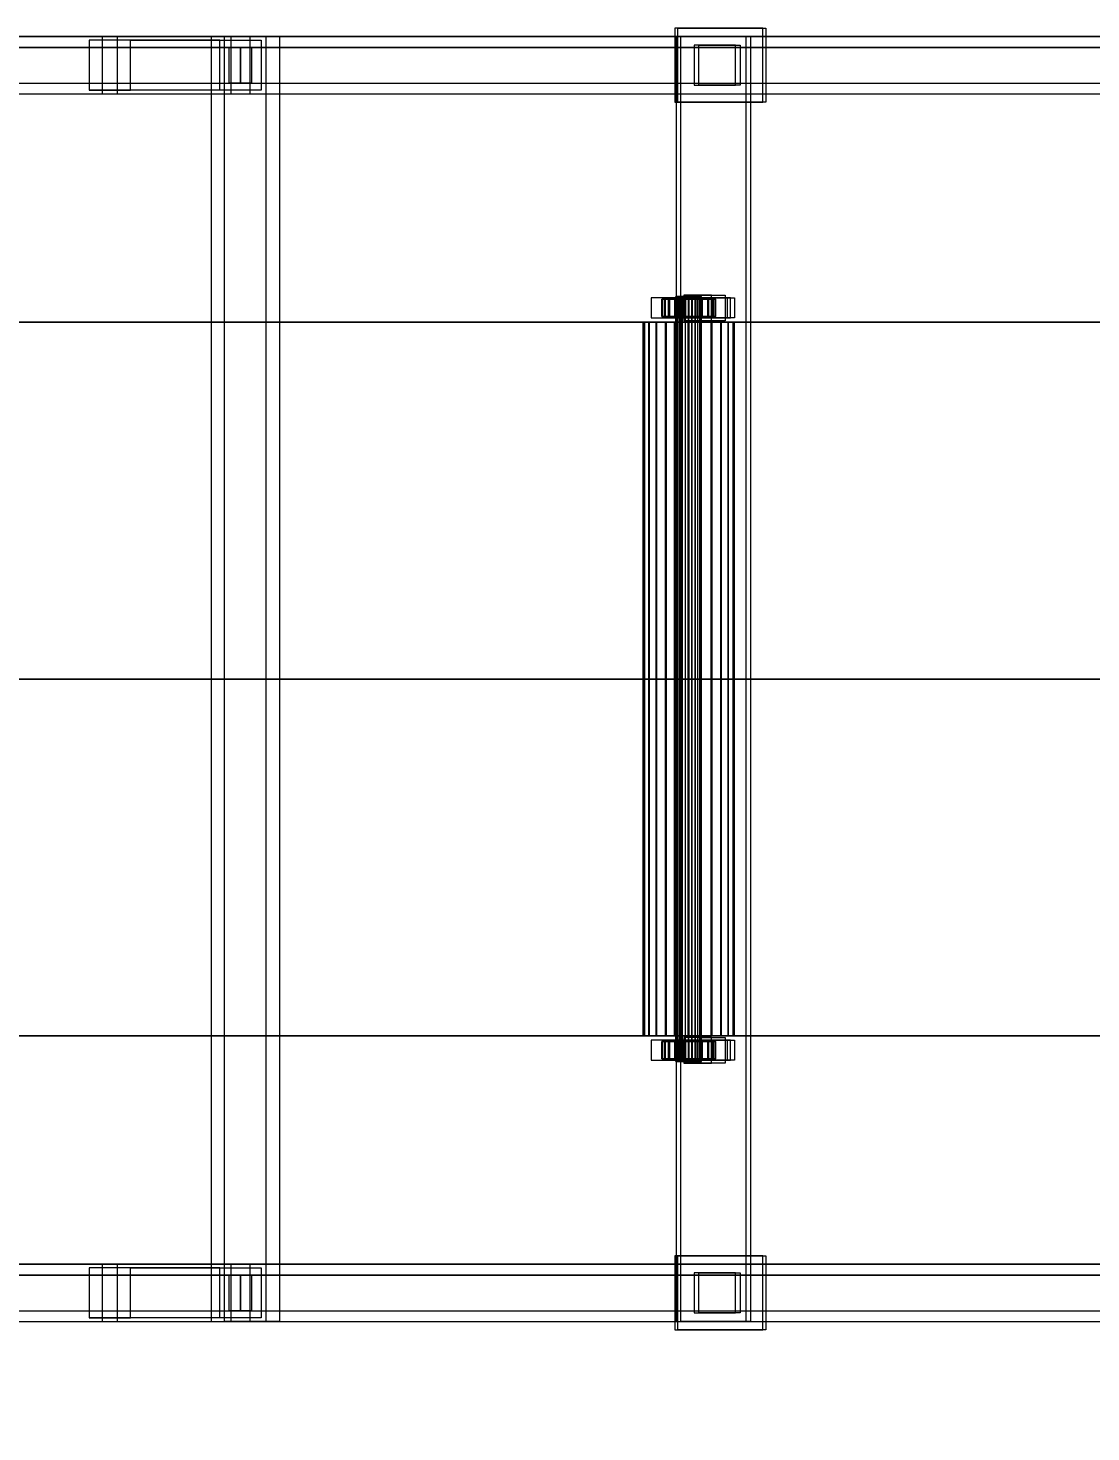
# Model space of a CAD drawing. Header units: millimetres. Extents: x -191664 to 191490, y -197311 to 10263.
# Drawn here: x 32016 to 32760, y -18527 to -17544 of the extents above; entities that cross this region are included whole.
import ezdxf

# ---------------------------------------------------------------- set-up
doc = ezdxf.new("R2010")
doc.units = ezdxf.units.MM
doc.layers.add('COTAS_INSTALACION_P', color=30, linetype='Continuous', lineweight=0)
doc.layers.add('superior_C03', color=7, linetype='Continuous', lineweight=0)
doc.dimstyles.new('PLANTA_100', dxfattribs={"dimtxt": 250, "dimasz": 150, "dimexe": 150, "dimexo": 80, "dimgap": 100, "dimtad": 1, "dimtih": 1, "dimtoh": 1, "dimdec": 1, "dimdsep": 46, "dimcen": 0.09, "dimclrd": 1, "dimclre": 1, "dimclrt": 1, "dimadec": 0, "dimazin": 0, "dimtfac": 1, "dimtdec": 4, "dimtofl": 0, "dimtmove": 0, "dimatfit": 3, "dimfxl": 1, "dimtolj": 1, "dimtzin": 0, "dimarcsym": 0})

# ---------------------------------------------------------------- blocks, each defined once
blk = doc.blocks.new('*D5')
at = {"layer": 'COTAS_INSTALACION_P', "color": 1, "lineweight": -2, "transparency": 16777216}
for p, q in [((-1000, -18080), (-1000, -25850)), ((60117.12, -18080), (60117.12, -25850)), ((-850, -25700), (59967.12, -25700))]:
    blk.add_line(p, q, dxfattribs=at)
at = {"layer": 'COTAS_INSTALACION_P', "color": 1, "transparency": 16777216}
for points in [[(-850, -25675), (-850, -25725), (-1000, -25700)], [(59967.12, -25675), (59967.12, -25725), (60117.12, -25700)]]:
    blk.add_solid(points, dxfattribs=at)
at = {"layer": 'Defpoints', "color": 0, "transparency": 16777216}
for p in [(-1000, -18000), (60117.12, -18000), (60117.12, -25700)]:
    blk.add_point(p, dxfattribs=at)

msp = doc.modelspace()

# ---------------------------------------------------------------- linework, layer by layer
at = {"layer": 'superior_C03', "color": 139, "true_color": 0x354b57}
for p, q in [((32530.21, -17544), (32468.57, -17544)), ((32468.57, -17544), (32468.57, -17596)), ((32470.73, -17544), (32468.57, -17544)), ((32470.73, -17596), (32470.73, -17544)), ((32470.73, -17544), (32532.36, -17544)), ((32530.21, -17596), (32530.21, -17544)), ((32530.21, -17544), (32532.36, -17544)), ((32532.36, -17544), (32532.36, -17596)), ((32067.36, -17550), (30911.7, -17550)), ((30922.47, -17550), (32078.14, -17550)), ((32157.58, -17550), (31001.92, -17550)), ((31015.38, -17550), (32171.05, -17550)), ((32087.2, -17552.5), (32058.3, -17552.5)), ((32058.3, -17552.5), (32058.3, -17587.5)), ((32149.87, -17552.5), (32058.3, -17552.5)), ((32067.36, -17550), (32067.36, -17590)), ((32078.14, -17550), (32067.36, -17550)), ((33223.03, -17550), (32067.36, -17550)), ((32078.14, -17590), (32078.14, -17550)), ((32078.14, -17550), (33233.8, -17550)), ((32087.2, -17587.5), (32087.2, -17552.5)), ((32087.2, -17552.5), (32178.76, -17552.5)), ((32182.23, -17550), (32143.71, -17550)), ((32143.71, -17550), (32143.71, -18450)), ((32153.13, -17550), (32143.71, -17550)), ((32149.87, -17587.5), (32149.87, -17552.5)), ((32149.87, -17552.5), (32178.76, -17552.5)), ((32153.13, -18450), (32153.13, -17550)), ((32153.13, -17550), (32191.66, -17550)), ((32157.58, -17550), (32157.58, -17590)), ((32171.05, -17550), (32157.58, -17550)), ((33313.25, -17550), (32157.58, -17550)), ((32171.05, -17590), (32171.05, -17550)), ((32171.05, -17550), (33326.71, -17550)), ((32178.76, -17552.5), (32178.76, -17587.5)), ((32182.23, -18450), (32182.23, -17550)), ((32182.23, -17550), (32191.66, -17550)), ((32191.66, -17550), (32191.66, -18450)), ((32518.47, -17550), (32469.54, -17550)), ((32469.54, -17550), (32469.54, -18450)), ((32472.78, -17550), (32469.54, -17550)), ((32472.78, -18450), (32472.78, -17550)), ((32472.78, -17550), (32521.7, -17550)), ((32518.47, -18450), (32518.47, -17550)), ((32518.47, -17550), (32521.7, -17550)), ((32521.7, -17550), (32521.7, -18450)), ((30917.03, -17557.5), (32164.26, -17557.5)), ((32164.37, -17557.5), (30917.14, -17557.5)), ((32156.49, -17557.5), (32172.14, -17557.5)), ((32156.49, -17582.5), (32156.49, -17557.5)), ((33220.59, -17557.5), (32156.49, -17557.5)), ((32164.26, -17582.5), (32164.26, -17557.5)), ((32164.26, -17557.5), (32164.37, -17557.5)), ((32164.37, -17557.5), (32164.37, -17582.5)), ((32172.14, -17557.5), (32172.14, -17582.5)), ((32172.14, -17557.5), (33236.24, -17557.5)), ((32511.14, -17556), (32482.25, -17556)), ((32482.25, -17556), (32482.25, -17584)), ((32485.48, -17556), (32482.25, -17556)), ((32485.48, -17584), (32485.48, -17556)), ((32485.48, -17556), (32514.38, -17556)), ((32511.14, -17584), (32511.14, -17556)), ((32511.14, -17556), (32514.38, -17556)), ((32514.38, -17556), (32514.38, -17584)), ((30917.03, -17582.5), (32164.26, -17582.5)), ((30917.14, -17582.5), (32164.37, -17582.5)), ((32172.14, -17582.5), (32156.49, -17582.5)), ((32156.49, -17582.5), (33220.59, -17582.5)), ((32164.37, -17582.5), (32164.26, -17582.5)), ((32172.14, -17582.5), (33236.24, -17582.5)), ((30911.7, -17590), (32067.36, -17590)), ((30922.47, -17590), (32078.14, -17590)), ((31001.92, -17590), (32157.58, -17590)), ((31015.38, -17590), (32171.05, -17590)), ((32058.3, -17587.5), (32087.2, -17587.5)), ((32149.87, -17587.5), (32058.3, -17587.5)), ((32067.36, -17590), (32078.14, -17590)), ((32067.36, -17590), (33223.03, -17590)), ((32078.14, -17590), (33233.8, -17590)), ((32178.76, -17587.5), (32087.2, -17587.5)), ((32178.76, -17587.5), (32149.87, -17587.5)), ((32157.58, -17590), (32171.05, -17590)), ((32157.58, -17590), (33313.25, -17590)), ((32171.05, -17590), (33326.71, -17590)), ((32482.25, -17584), (32511.14, -17584)), ((32482.25, -17584), (32485.48, -17584)), ((32514.38, -17584), (32485.48, -17584)), ((32514.38, -17584), (32511.14, -17584)), ((32468.57, -17596), (32530.21, -17596)), ((32468.57, -17596), (32470.73, -17596)), ((32532.36, -17596), (32470.73, -17596)), ((32532.36, -17596), (32530.21, -17596)), ((32461.6, -17733), (32451.97, -17733)), ((32451.97, -17733), (32451.97, -17747)), ((32464.89, -17733), (32451.97, -17733)), ((32507.69, -17733), (32461.47, -17733)), ((32461.47, -17733), (32461.47, -17747)), ((32464.16, -17733), (32461.47, -17733)), ((32461.6, -17747), (32461.6, -17733)), ((32461.6, -17733), (32474.52, -17733)), ((32464.16, -17747), (32464.16, -17733)), ((32464.16, -17733), (32510.39, -17733)), ((32464.89, -17747), (32464.89, -17733)), ((32464.89, -17733), (32474.52, -17733)), ((32474.52, -17733), (32474.52, -17747)), ((32494.21, -17731), (32474.95, -17731)), ((32474.95, -17731), (32474.95, -17749)), ((32484.64, -17731), (32474.95, -17731)), ((32492.42, -17733), (32482.79, -17733)), ((32482.79, -17733), (32482.79, -17747)), ((32495.71, -17733), (32482.79, -17733)), ((32484.64, -17749), (32484.64, -17731)), ((32484.64, -17731), (32503.91, -17731)), ((32492.42, -17747), (32492.42, -17733)), ((32492.42, -17733), (32505.34, -17733)), ((32494.21, -17749), (32494.21, -17731)), ((32494.21, -17731), (32503.91, -17731)), ((32495.71, -17747), (32495.71, -17733)), ((32495.71, -17733), (32505.34, -17733)), ((32503.91, -17731), (32503.91, -17749)), ((32505.34, -17733), (32505.34, -17747)), ((32507.69, -17747), (32507.69, -17733)), ((32507.69, -17733), (32510.39, -17733)), ((32510.39, -17733), (32510.39, -17747)), ((32451.97, -17747), (32461.6, -17747)), ((32451.97, -17747), (32464.89, -17747)), ((32461.47, -17747), (32507.69, -17747)), ((32461.47, -17747), (32464.16, -17747)), ((32474.52, -17747), (32461.6, -17747)), ((32510.39, -17747), (32464.16, -17747)), ((32474.52, -17747), (32464.89, -17747)), ((32474.95, -17749), (32494.21, -17749)), ((32484.64, -17749), (32474.95, -17749)), ((32482.79, -17747), (32492.42, -17747)), ((32482.79, -17747), (32495.71, -17747)), ((32503.91, -17749), (32484.64, -17749)), ((32505.34, -17747), (32492.42, -17747)), ((32503.91, -17749), (32494.21, -17749)), ((32505.34, -17747), (32495.71, -17747)), ((32510.39, -17747), (32507.69, -17747)), ((32494.21, -18251), (32474.95, -18251)), ((32474.95, -18251), (32474.95, -18269)), ((32484.64, -18251), (32474.95, -18251)), ((32484.64, -18269), (32484.64, -18251)), ((32484.64, -18251), (32503.91, -18251)), ((32494.21, -18269), (32494.21, -18251)), ((32494.21, -18251), (32503.91, -18251)), ((32503.91, -18251), (32503.91, -18269)), ((32461.6, -18253), (32451.97, -18253)), ((32451.97, -18253), (32451.97, -18267)), ((32464.89, -18253), (32451.97, -18253)), ((32507.69, -18253), (32461.47, -18253)), ((32461.47, -18253), (32461.47, -18267)), ((32464.16, -18253), (32461.47, -18253)), ((32461.6, -18267), (32461.6, -18253)), ((32461.6, -18253), (32474.52, -18253)), ((32464.16, -18267), (32464.16, -18253)), ((32464.16, -18253), (32510.39, -18253)), ((32464.89, -18267), (32464.89, -18253)), ((32464.89, -18253), (32474.52, -18253)), ((32474.52, -18253), (32474.52, -18267)), ((32492.42, -18253), (32482.79, -18253)), ((32482.79, -18253), (32482.79, -18267)), ((32495.71, -18253), (32482.79, -18253)), ((32492.42, -18267), (32492.42, -18253)), ((32492.42, -18253), (32505.34, -18253)), ((32495.71, -18267), (32495.71, -18253)), ((32495.71, -18253), (32505.34, -18253)), ((32505.34, -18253), (32505.34, -18267)), ((32507.69, -18267), (32507.69, -18253)), ((32507.69, -18253), (32510.39, -18253)), ((32510.39, -18253), (32510.39, -18267)), ((32451.97, -18267), (32461.6, -18267)), ((32451.97, -18267), (32464.89, -18267)), ((32461.47, -18267), (32507.69, -18267)), ((32461.47, -18267), (32464.16, -18267)), ((32474.52, -18267), (32461.6, -18267)), ((32510.39, -18267), (32464.16, -18267)), ((32474.52, -18267), (32464.89, -18267)), ((32474.95, -18269), (32494.21, -18269)), ((32484.64, -18269), (32474.95, -18269)), ((32482.79, -18267), (32492.42, -18267)), ((32482.79, -18267), (32495.71, -18267)), ((32503.91, -18269), (32484.64, -18269)), ((32505.34, -18267), (32492.42, -18267)), ((32503.91, -18269), (32494.21, -18269)), ((32505.34, -18267), (32495.71, -18267)), ((32510.39, -18267), (32507.69, -18267)), ((32530.21, -18404), (32468.57, -18404)), ((32468.57, -18404), (32468.57, -18456)), ((32470.73, -18404), (32468.57, -18404)), ((32470.73, -18456), (32470.73, -18404)), ((32470.73, -18404), (32532.36, -18404)), ((32530.21, -18456), (32530.21, -18404)), ((32530.21, -18404), (32532.36, -18404)), ((32532.36, -18404), (32532.36, -18456)), ((32067.36, -18410), (30911.7, -18410)), ((30917.03, -18417.5), (32164.26, -18417.5)), ((32164.37, -18417.5), (30917.14, -18417.5)), ((30922.47, -18410), (32078.14, -18410)), ((32157.58, -18410), (31001.92, -18410)), ((31015.38, -18410), (32171.05, -18410)), ((32087.2, -18412.5), (32058.3, -18412.5)), ((32058.3, -18412.5), (32058.3, -18447.5)), ((32149.87, -18412.5), (32058.3, -18412.5)), ((32067.36, -18410), (32067.36, -18450)), ((32078.14, -18410), (32067.36, -18410)), ((33223.03, -18410), (32067.36, -18410)), ((32078.14, -18450), (32078.14, -18410)), ((32078.14, -18410), (33233.8, -18410)), ((32087.2, -18447.5), (32087.2, -18412.5)), ((32087.2, -18412.5), (32178.76, -18412.5)), ((32149.87, -18447.5), (32149.87, -18412.5)), ((32149.87, -18412.5), (32178.76, -18412.5)), ((32156.49, -18417.5), (32172.14, -18417.5)), ((32156.49, -18442.5), (32156.49, -18417.5)), ((33220.59, -18417.5), (32156.49, -18417.5)), ((32157.58, -18410), (32157.58, -18450)), ((32171.05, -18410), (32157.58, -18410)), ((33313.25, -18410), (32157.58, -18410)), ((32164.26, -18442.5), (32164.26, -18417.5)), ((32164.26, -18417.5), (32164.37, -18417.5)), ((32164.37, -18417.5), (32164.37, -18442.5)), ((32171.05, -18450), (32171.05, -18410)), ((32171.05, -18410), (33326.71, -18410)), ((32172.14, -18417.5), (32172.14, -18442.5)), ((32172.14, -18417.5), (33236.24, -18417.5)), ((32178.76, -18412.5), (32178.76, -18447.5)), ((32511.14, -18416), (32482.25, -18416)), ((32482.25, -18416), (32482.25, -18444)), ((32485.48, -18416), (32482.25, -18416)), ((32485.48, -18444), (32485.48, -18416)), ((32485.48, -18416), (32514.38, -18416)), ((32511.14, -18444), (32511.14, -18416)), ((32511.14, -18416), (32514.38, -18416)), ((32514.38, -18416), (32514.38, -18444)), ((30917.03, -18442.5), (32164.26, -18442.5)), ((30917.14, -18442.5), (32164.37, -18442.5)), ((32058.3, -18447.5), (32087.2, -18447.5)), ((32149.87, -18447.5), (32058.3, -18447.5)), ((32178.76, -18447.5), (32087.2, -18447.5)), ((32178.76, -18447.5), (32149.87, -18447.5)), ((32172.14, -18442.5), (32156.49, -18442.5)), ((32156.49, -18442.5), (33220.59, -18442.5)), ((32164.37, -18442.5), (32164.26, -18442.5)), ((32172.14, -18442.5), (33236.24, -18442.5)), ((32482.25, -18444), (32511.14, -18444)), ((32482.25, -18444), (32485.48, -18444)), ((32514.38, -18444), (32485.48, -18444)), ((32514.38, -18444), (32511.14, -18444)), ((30911.7, -18450), (32067.36, -18450)), ((30922.47, -18450), (32078.14, -18450)), ((31001.92, -18450), (32157.58, -18450)), ((31015.38, -18450), (32171.05, -18450)), ((32067.36, -18450), (32078.14, -18450)), ((32067.36, -18450), (33223.03, -18450)), ((32078.14, -18450), (33233.8, -18450)), ((32143.71, -18450), (32182.23, -18450)), ((32143.71, -18450), (32153.13, -18450)), ((32191.66, -18450), (32153.13, -18450)), ((32157.58, -18450), (32171.05, -18450)), ((32157.58, -18450), (33313.25, -18450)), ((32171.05, -18450), (33326.71, -18450)), ((32191.66, -18450), (32182.23, -18450)), ((32468.57, -18456), (32530.21, -18456)), ((32468.57, -18456), (32470.73, -18456)), ((32469.54, -18450), (32518.47, -18450)), ((32469.54, -18450), (32472.78, -18450)), ((32532.36, -18456), (32470.73, -18456)), ((32521.7, -18450), (32472.78, -18450)), ((32521.7, -18450), (32518.47, -18450)), ((32532.36, -18456), (32530.21, -18456))]:
    msp.add_line(p, q, dxfattribs=at)
at = {"layer": 'superior_C03', "color": 155, "true_color": 0x617580}
for p, q in [((32459.98, -17734), (32459.39, -17734)), ((32459.39, -17734), (32469.39, -17734)), ((32459.39, -17746), (32459.39, -17734)), ((32459.39, -17734), (32460.09, -17734)), ((32461.83, -17734), (32459.98, -17734)), ((32459.98, -17734), (32469.67, -17734)), ((32459.98, -17746), (32459.98, -17734)), ((32460.09, -17734), (32469.72, -17734)), ((32460.09, -17746), (32460.09, -17734)), ((32460.09, -17734), (32462.04, -17734)), ((32464.81, -17734), (32461.83, -17734)), ((32461.83, -17734), (32470.54, -17734)), ((32461.83, -17746), (32461.83, -17734)), ((32462.04, -17734), (32470.64, -17734)), ((32462.04, -17746), (32462.04, -17734)), ((32462.04, -17734), (32465.1, -17734)), ((32468.71, -17734), (32464.81, -17734)), ((32464.81, -17734), (32471.95, -17734)), ((32464.81, -17746), (32464.81, -17734)), ((32465.1, -17734), (32472.09, -17734)), ((32465.1, -17746), (32465.1, -17734)), ((32465.1, -17734), (32469.07, -17734)), ((32473.27, -17734), (32468.71, -17734)), ((32468.71, -17734), (32473.8, -17734)), ((32468.71, -17746), (32468.71, -17734)), ((32469.07, -17734), (32473.97, -17734)), ((32469.07, -17746), (32469.07, -17734)), ((32469.07, -17734), (32473.67, -17734)), ((32469.39, -17734), (32469.67, -17734)), ((32469.39, -17734), (32469.39, -17746)), ((32469.72, -17734), (32469.39, -17734)), ((32469.67, -17734), (32470.54, -17734)), ((32469.67, -17734), (32469.67, -17746)), ((32469.72, -17734), (32469.72, -17746)), ((32470.64, -17734), (32469.72, -17734)), ((32470.54, -17734), (32471.95, -17734)), ((32470.54, -17734), (32470.54, -17746)), ((32470.64, -17734), (32470.64, -17746)), ((32472.09, -17734), (32470.64, -17734)), ((32471.95, -17734), (32473.8, -17734)), ((32471.95, -17734), (32471.95, -17746)), ((32472.09, -17734), (32472.09, -17746)), ((32473.97, -17734), (32472.09, -17734)), ((32478.18, -17734), (32473.27, -17734)), ((32473.27, -17734), (32475.96, -17734)), ((32473.27, -17746), (32473.27, -17734)), ((32473.67, -17734), (32476.15, -17734)), ((32473.67, -17746), (32473.67, -17734)), ((32473.67, -17734), (32478.59, -17734)), ((32473.8, -17734), (32475.96, -17734)), ((32473.8, -17734), (32473.8, -17746)), ((32473.97, -17734), (32473.97, -17746)), ((32476.15, -17734), (32473.97, -17734)), ((32475.96, -17734), (32478.29, -17734)), ((32475.96, -17734), (32475.96, -17746)), ((32476.15, -17734), (32476.15, -17746)), ((32478.48, -17734), (32476.15, -17734)), ((32483.1, -17734), (32478.18, -17734)), ((32478.18, -17734), (32478.29, -17734)), ((32478.18, -17746), (32478.18, -17734)), ((32478.29, -17734), (32480.62, -17734)), ((32478.29, -17734), (32478.29, -17746)), ((32478.59, -17734), (32478.48, -17734)), ((32478.48, -17734), (32478.48, -17746)), ((32480.81, -17734), (32478.48, -17734)), ((32478.59, -17746), (32478.59, -17734)), ((32478.59, -17734), (32483.5, -17734)), ((32483.1, -17734), (32480.62, -17734)), ((32480.62, -17734), (32482.8, -17734)), ((32480.62, -17734), (32480.62, -17746)), ((32483.5, -17734), (32480.81, -17734)), ((32480.81, -17734), (32480.81, -17746)), ((32482.97, -17734), (32480.81, -17734)), ((32487.71, -17734), (32482.8, -17734)), ((32482.8, -17734), (32484.68, -17734)), ((32482.8, -17734), (32482.8, -17746)), ((32488.06, -17734), (32482.97, -17734)), ((32482.97, -17734), (32482.97, -17746)), ((32484.82, -17734), (32482.97, -17734)), ((32487.71, -17734), (32483.1, -17734)), ((32483.1, -17746), (32483.1, -17734)), ((32483.5, -17746), (32483.5, -17734)), ((32483.5, -17734), (32488.06, -17734)), ((32491.67, -17734), (32484.68, -17734)), ((32484.68, -17734), (32486.13, -17734)), ((32484.68, -17734), (32484.68, -17746)), ((32491.97, -17734), (32484.82, -17734)), ((32484.82, -17734), (32484.82, -17746)), ((32486.23, -17734), (32484.82, -17734)), ((32494.74, -17734), (32486.13, -17734)), ((32486.13, -17734), (32487.05, -17734)), ((32486.13, -17734), (32486.13, -17746)), ((32494.94, -17734), (32486.23, -17734)), ((32486.23, -17734), (32486.23, -17746)), ((32487.1, -17734), (32486.23, -17734)), ((32487.05, -17734), (32496.68, -17734)), ((32487.05, -17746), (32487.05, -17734)), ((32487.05, -17734), (32487.39, -17734)), ((32496.79, -17734), (32487.1, -17734)), ((32487.1, -17734), (32487.1, -17746)), ((32487.39, -17734), (32487.1, -17734)), ((32497.38, -17734), (32487.39, -17734)), ((32487.39, -17734), (32487.39, -17746)), ((32491.67, -17734), (32487.71, -17734)), ((32487.71, -17746), (32487.71, -17734)), ((32488.06, -17746), (32488.06, -17734)), ((32488.06, -17734), (32491.97, -17734)), ((32494.74, -17734), (32491.67, -17734)), ((32491.67, -17746), (32491.67, -17734)), ((32491.97, -17746), (32491.97, -17734)), ((32491.97, -17734), (32494.94, -17734)), ((32496.68, -17734), (32494.74, -17734)), ((32494.74, -17746), (32494.74, -17734)), ((32494.94, -17746), (32494.94, -17734)), ((32494.94, -17734), (32496.79, -17734)), ((32496.68, -17734), (32496.68, -17746)), ((32497.38, -17734), (32496.68, -17734)), ((32496.79, -17746), (32496.79, -17734)), ((32496.79, -17734), (32497.38, -17734)), ((32497.38, -17746), (32497.38, -17734)), ((32469.39, -17746), (32459.39, -17746)), ((32459.39, -17746), (32459.98, -17746)), ((32460.09, -17746), (32459.39, -17746)), ((32469.67, -17746), (32459.98, -17746)), ((32459.98, -17746), (32461.83, -17746)), ((32469.72, -17746), (32460.09, -17746)), ((32462.04, -17746), (32460.09, -17746)), ((32470.54, -17746), (32461.83, -17746)), ((32461.83, -17746), (32464.81, -17746)), ((32470.64, -17746), (32462.04, -17746)), ((32465.1, -17746), (32462.04, -17746)), ((32471.95, -17746), (32464.81, -17746)), ((32464.81, -17746), (32468.71, -17746)), ((32472.09, -17746), (32465.1, -17746)), ((32469.07, -17746), (32465.1, -17746)), ((32473.8, -17746), (32468.71, -17746)), ((32468.71, -17746), (32473.27, -17746)), ((32473.97, -17746), (32469.07, -17746)), ((32473.67, -17746), (32469.07, -17746)), ((32469.67, -17746), (32469.39, -17746)), ((32469.39, -17746), (32469.72, -17746)), ((32470.54, -17746), (32469.67, -17746)), ((32469.72, -17746), (32470.64, -17746)), ((32471.95, -17746), (32470.54, -17746)), ((32470.64, -17746), (32472.09, -17746)), ((32473.8, -17746), (32471.95, -17746)), ((32472.09, -17746), (32473.97, -17746)), ((32475.96, -17746), (32473.27, -17746)), ((32473.27, -17746), (32478.18, -17746)), ((32476.15, -17746), (32473.67, -17746)), ((32478.59, -17746), (32473.67, -17746)), ((32475.96, -17746), (32473.8, -17746)), ((32473.97, -17746), (32476.15, -17746)), ((32478.29, -17746), (32475.96, -17746)), ((32476.15, -17746), (32478.48, -17746)), ((32478.29, -17746), (32478.18, -17746)), ((32478.18, -17746), (32483.1, -17746)), ((32480.62, -17746), (32478.29, -17746)), ((32478.48, -17746), (32478.59, -17746)), ((32478.48, -17746), (32480.81, -17746)), ((32483.5, -17746), (32478.59, -17746)), ((32482.8, -17746), (32480.62, -17746)), ((32480.62, -17746), (32483.1, -17746)), ((32480.81, -17746), (32483.5, -17746)), ((32480.81, -17746), (32482.97, -17746)), ((32484.68, -17746), (32482.8, -17746)), ((32482.8, -17746), (32487.71, -17746)), ((32482.97, -17746), (32488.06, -17746)), ((32482.97, -17746), (32484.82, -17746)), ((32483.1, -17746), (32487.71, -17746)), ((32488.06, -17746), (32483.5, -17746)), ((32486.13, -17746), (32484.68, -17746)), ((32484.68, -17746), (32491.67, -17746)), ((32484.82, -17746), (32491.97, -17746)), ((32484.82, -17746), (32486.23, -17746)), ((32487.05, -17746), (32486.13, -17746)), ((32486.13, -17746), (32494.74, -17746)), ((32486.23, -17746), (32494.94, -17746)), ((32486.23, -17746), (32487.1, -17746)), ((32496.68, -17746), (32487.05, -17746)), ((32487.39, -17746), (32487.05, -17746)), ((32487.1, -17746), (32496.79, -17746)), ((32487.1, -17746), (32487.39, -17746)), ((32487.39, -17746), (32497.38, -17746)), ((32487.71, -17746), (32491.67, -17746)), ((32491.97, -17746), (32488.06, -17746)), ((32491.67, -17746), (32494.74, -17746)), ((32494.94, -17746), (32491.97, -17746)), ((32494.74, -17746), (32496.68, -17746)), ((32496.79, -17746), (32494.94, -17746)), ((32496.68, -17746), (32497.38, -17746)), ((32497.38, -17746), (32496.79, -17746)), ((32459.98, -18254), (32459.39, -18254)), ((32459.39, -18254), (32469.39, -18254)), ((32459.39, -18266), (32459.39, -18254)), ((32459.39, -18254), (32460.09, -18254)), ((32461.83, -18254), (32459.98, -18254)), ((32459.98, -18254), (32469.67, -18254)), ((32459.98, -18266), (32459.98, -18254)), ((32460.09, -18254), (32469.72, -18254)), ((32460.09, -18266), (32460.09, -18254)), ((32460.09, -18254), (32462.04, -18254)), ((32464.81, -18254), (32461.83, -18254)), ((32461.83, -18254), (32470.54, -18254)), ((32461.83, -18266), (32461.83, -18254)), ((32462.04, -18254), (32470.64, -18254)), ((32462.04, -18266), (32462.04, -18254)), ((32462.04, -18254), (32465.1, -18254)), ((32468.71, -18254), (32464.81, -18254)), ((32464.81, -18254), (32471.95, -18254)), ((32464.81, -18266), (32464.81, -18254)), ((32465.1, -18254), (32472.09, -18254)), ((32465.1, -18266), (32465.1, -18254)), ((32465.1, -18254), (32469.07, -18254)), ((32473.27, -18254), (32468.71, -18254)), ((32468.71, -18254), (32473.8, -18254)), ((32468.71, -18266), (32468.71, -18254)), ((32469.07, -18254), (32473.97, -18254)), ((32469.07, -18266), (32469.07, -18254)), ((32469.07, -18254), (32473.67, -18254)), ((32469.39, -18254), (32469.67, -18254)), ((32469.39, -18254), (32469.39, -18266)), ((32469.72, -18254), (32469.39, -18254)), ((32469.67, -18254), (32470.54, -18254)), ((32469.67, -18254), (32469.67, -18266)), ((32469.72, -18254), (32469.72, -18266)), ((32470.64, -18254), (32469.72, -18254)), ((32470.54, -18254), (32471.95, -18254)), ((32470.54, -18254), (32470.54, -18266)), ((32470.64, -18254), (32470.64, -18266)), ((32472.09, -18254), (32470.64, -18254)), ((32471.95, -18254), (32473.8, -18254)), ((32471.95, -18254), (32471.95, -18266)), ((32472.09, -18254), (32472.09, -18266)), ((32473.97, -18254), (32472.09, -18254)), ((32478.18, -18254), (32473.27, -18254)), ((32473.27, -18254), (32475.96, -18254)), ((32473.27, -18266), (32473.27, -18254)), ((32473.67, -18254), (32476.15, -18254)), ((32473.67, -18266), (32473.67, -18254)), ((32473.67, -18254), (32478.59, -18254)), ((32473.8, -18254), (32475.96, -18254)), ((32473.8, -18254), (32473.8, -18266)), ((32473.97, -18254), (32473.97, -18266)), ((32476.15, -18254), (32473.97, -18254)), ((32475.96, -18254), (32478.29, -18254)), ((32475.96, -18254), (32475.96, -18266)), ((32476.15, -18254), (32476.15, -18266)), ((32478.48, -18254), (32476.15, -18254)), ((32483.1, -18254), (32478.18, -18254)), ((32478.18, -18254), (32478.29, -18254)), ((32478.18, -18266), (32478.18, -18254)), ((32478.29, -18254), (32480.62, -18254)), ((32478.29, -18254), (32478.29, -18266)), ((32478.59, -18254), (32478.48, -18254)), ((32478.48, -18254), (32478.48, -18266)), ((32480.81, -18254), (32478.48, -18254)), ((32478.59, -18266), (32478.59, -18254)), ((32478.59, -18254), (32483.5, -18254)), ((32483.1, -18254), (32480.62, -18254)), ((32480.62, -18254), (32482.8, -18254)), ((32480.62, -18254), (32480.62, -18266)), ((32483.5, -18254), (32480.81, -18254)), ((32480.81, -18254), (32480.81, -18266)), ((32482.97, -18254), (32480.81, -18254)), ((32487.71, -18254), (32482.8, -18254)), ((32482.8, -18254), (32484.68, -18254)), ((32482.8, -18254), (32482.8, -18266)), ((32488.06, -18254), (32482.97, -18254)), ((32482.97, -18254), (32482.97, -18266)), ((32484.82, -18254), (32482.97, -18254)), ((32487.71, -18254), (32483.1, -18254)), ((32483.1, -18266), (32483.1, -18254)), ((32483.5, -18266), (32483.5, -18254)), ((32483.5, -18254), (32488.06, -18254)), ((32491.67, -18254), (32484.68, -18254)), ((32484.68, -18254), (32486.13, -18254)), ((32484.68, -18254), (32484.68, -18266)), ((32491.97, -18254), (32484.82, -18254)), ((32484.82, -18254), (32484.82, -18266)), ((32486.23, -18254), (32484.82, -18254)), ((32494.74, -18254), (32486.13, -18254)), ((32486.13, -18254), (32487.05, -18254)), ((32486.13, -18254), (32486.13, -18266)), ((32494.94, -18254), (32486.23, -18254)), ((32486.23, -18254), (32486.23, -18266)), ((32487.1, -18254), (32486.23, -18254)), ((32487.05, -18254), (32496.68, -18254)), ((32487.05, -18266), (32487.05, -18254)), ((32487.05, -18254), (32487.39, -18254)), ((32496.79, -18254), (32487.1, -18254)), ((32487.1, -18254), (32487.1, -18266)), ((32487.39, -18254), (32487.1, -18254)), ((32497.38, -18254), (32487.39, -18254)), ((32487.39, -18254), (32487.39, -18266)), ((32491.67, -18254), (32487.71, -18254)), ((32487.71, -18266), (32487.71, -18254)), ((32488.06, -18266), (32488.06, -18254)), ((32488.06, -18254), (32491.97, -18254)), ((32494.74, -18254), (32491.67, -18254)), ((32491.67, -18266), (32491.67, -18254)), ((32491.97, -18266), (32491.97, -18254)), ((32491.97, -18254), (32494.94, -18254)), ((32496.68, -18254), (32494.74, -18254)), ((32494.74, -18266), (32494.74, -18254)), ((32494.94, -18266), (32494.94, -18254)), ((32494.94, -18254), (32496.79, -18254)), ((32496.68, -18254), (32496.68, -18266)), ((32497.38, -18254), (32496.68, -18254)), ((32496.79, -18266), (32496.79, -18254)), ((32496.79, -18254), (32497.38, -18254)), ((32497.38, -18266), (32497.38, -18254)), ((32469.39, -18266), (32459.39, -18266)), ((32459.39, -18266), (32459.98, -18266)), ((32460.09, -18266), (32459.39, -18266)), ((32469.67, -18266), (32459.98, -18266)), ((32459.98, -18266), (32461.83, -18266)), ((32469.72, -18266), (32460.09, -18266)), ((32462.04, -18266), (32460.09, -18266)), ((32470.54, -18266), (32461.83, -18266)), ((32461.83, -18266), (32464.81, -18266)), ((32470.64, -18266), (32462.04, -18266)), ((32465.1, -18266), (32462.04, -18266)), ((32471.95, -18266), (32464.81, -18266)), ((32464.81, -18266), (32468.71, -18266)), ((32472.09, -18266), (32465.1, -18266)), ((32469.07, -18266), (32465.1, -18266)), ((32473.8, -18266), (32468.71, -18266)), ((32468.71, -18266), (32473.27, -18266)), ((32473.97, -18266), (32469.07, -18266)), ((32473.67, -18266), (32469.07, -18266)), ((32469.67, -18266), (32469.39, -18266)), ((32469.39, -18266), (32469.72, -18266)), ((32470.54, -18266), (32469.67, -18266)), ((32469.72, -18266), (32470.64, -18266)), ((32471.95, -18266), (32470.54, -18266)), ((32470.64, -18266), (32472.09, -18266)), ((32473.8, -18266), (32471.95, -18266)), ((32472.09, -18266), (32473.97, -18266)), ((32475.96, -18266), (32473.27, -18266)), ((32473.27, -18266), (32478.18, -18266)), ((32476.15, -18266), (32473.67, -18266)), ((32478.59, -18266), (32473.67, -18266)), ((32475.96, -18266), (32473.8, -18266)), ((32473.97, -18266), (32476.15, -18266)), ((32478.29, -18266), (32475.96, -18266)), ((32476.15, -18266), (32478.48, -18266)), ((32478.29, -18266), (32478.18, -18266)), ((32478.18, -18266), (32483.1, -18266)), ((32480.62, -18266), (32478.29, -18266)), ((32478.48, -18266), (32478.59, -18266)), ((32478.48, -18266), (32480.81, -18266)), ((32483.5, -18266), (32478.59, -18266)), ((32482.8, -18266), (32480.62, -18266)), ((32480.62, -18266), (32483.1, -18266)), ((32480.81, -18266), (32483.5, -18266)), ((32480.81, -18266), (32482.97, -18266)), ((32484.68, -18266), (32482.8, -18266)), ((32482.8, -18266), (32487.71, -18266)), ((32482.97, -18266), (32488.06, -18266)), ((32482.97, -18266), (32484.82, -18266)), ((32483.1, -18266), (32487.71, -18266)), ((32488.06, -18266), (32483.5, -18266)), ((32486.13, -18266), (32484.68, -18266)), ((32484.68, -18266), (32491.67, -18266)), ((32484.82, -18266), (32491.97, -18266)), ((32484.82, -18266), (32486.23, -18266)), ((32487.05, -18266), (32486.13, -18266)), ((32486.13, -18266), (32494.74, -18266)), ((32486.23, -18266), (32494.94, -18266)), ((32486.23, -18266), (32487.1, -18266)), ((32496.68, -18266), (32487.05, -18266)), ((32487.39, -18266), (32487.05, -18266)), ((32487.1, -18266), (32496.79, -18266)), ((32487.1, -18266), (32487.39, -18266)), ((32487.39, -18266), (32497.38, -18266)), ((32487.71, -18266), (32491.67, -18266)), ((32491.97, -18266), (32488.06, -18266)), ((32491.67, -18266), (32494.74, -18266)), ((32494.94, -18266), (32491.97, -18266)), ((32494.74, -18266), (32496.68, -18266)), ((32496.79, -18266), (32494.94, -18266)), ((32496.68, -18266), (32497.38, -18266)), ((32497.38, -18266), (32496.79, -18266))]:
    msp.add_line(p, q, dxfattribs=at)
at = {"layer": 'superior_C03', "color": 9, "true_color": 0xbac6cb}
for p, q in [((32469.67, -17732), (32469.39, -17732)), ((32469.39, -17732), (32469.72, -17732)), ((32469.39, -18268), (32469.39, -17732)), ((32470.54, -17732), (32469.67, -17732)), ((32469.67, -18268), (32469.67, -17732)), ((32469.72, -17732), (32470.64, -17732)), ((32469.72, -18268), (32469.72, -17732)), ((32471.95, -17732), (32470.54, -17732)), ((32470.54, -18268), (32470.54, -17732)), ((32470.64, -17732), (32472.09, -17732)), ((32470.64, -18268), (32470.64, -17732)), ((32473.8, -17732), (32471.95, -17732)), ((32471.95, -18268), (32471.95, -17732)), ((32472.09, -17732), (32473.97, -17732)), ((32472.09, -18268), (32472.09, -17732)), ((32475.96, -17732), (32473.8, -17732)), ((32473.8, -18268), (32473.8, -17732)), ((32473.97, -17732), (32476.15, -17732)), ((32473.97, -18268), (32473.97, -17732)), ((32478.29, -17732), (32475.96, -17732)), ((32475.96, -18268), (32475.96, -17732)), ((32476.15, -17732), (32478.48, -17732)), ((32476.15, -18268), (32476.15, -17732)), ((32480.62, -17732), (32478.29, -17732)), ((32478.29, -18268), (32478.29, -17732)), ((32478.48, -17732), (32480.81, -17732)), ((32478.48, -18268), (32478.48, -17732)), ((32482.8, -17732), (32480.62, -17732)), ((32480.62, -18268), (32480.62, -17732)), ((32480.81, -17732), (32482.97, -17732)), ((32480.81, -18268), (32480.81, -17732)), ((32484.68, -17732), (32482.8, -17732)), ((32482.8, -18268), (32482.8, -17732)), ((32482.97, -17732), (32484.82, -17732)), ((32482.97, -18268), (32482.97, -17732)), ((32486.13, -17732), (32484.68, -17732)), ((32484.68, -18268), (32484.68, -17732)), ((32484.82, -17732), (32486.23, -17732)), ((32484.82, -18268), (32484.82, -17732)), ((32487.05, -17732), (32486.13, -17732)), ((32486.13, -18268), (32486.13, -17732)), ((32486.23, -17732), (32487.1, -17732)), ((32486.23, -18268), (32486.23, -17732)), ((32487.39, -17732), (32487.05, -17732)), ((32487.05, -17732), (32487.05, -18268)), ((32487.1, -17732), (32487.39, -17732)), ((32487.1, -18268), (32487.1, -17732)), ((32487.39, -18268), (32487.39, -17732)), ((32469.72, -18268), (32469.39, -18268)), ((32469.39, -18268), (32469.67, -18268)), ((32469.67, -18268), (32470.54, -18268)), ((32470.64, -18268), (32469.72, -18268)), ((32470.54, -18268), (32471.95, -18268)), ((32472.09, -18268), (32470.64, -18268)), ((32471.95, -18268), (32473.8, -18268)), ((32473.97, -18268), (32472.09, -18268)), ((32473.8, -18268), (32475.96, -18268)), ((32476.15, -18268), (32473.97, -18268)), ((32475.96, -18268), (32478.29, -18268)), ((32478.48, -18268), (32476.15, -18268)), ((32478.29, -18268), (32480.62, -18268)), ((32480.81, -18268), (32478.48, -18268)), ((32480.62, -18268), (32482.8, -18268)), ((32482.97, -18268), (32480.81, -18268)), ((32482.8, -18268), (32484.68, -18268)), ((32484.82, -18268), (32482.97, -18268)), ((32484.68, -18268), (32486.13, -18268)), ((32486.23, -18268), (32484.82, -18268)), ((32486.13, -18268), (32487.05, -18268)), ((32487.1, -18268), (32486.23, -18268)), ((32487.05, -18268), (32487.39, -18268)), ((32487.39, -18268), (32487.1, -18268))]:
    msp.add_line(p, q, dxfattribs=at)
at = {"layer": 'superior_C03', "color": 251, "true_color": 0x586d65}
for p, q in [((27467.6, -17750), (36944.05, -17750)), ((36945.39, -17750), (27468.94, -17750)), ((36944.05, -18250), (27467.6, -18250)), ((27468.94, -18250), (36945.39, -18250))]:
    msp.add_line(p, q, dxfattribs=at)
at = {"layer": 'superior_C03', "color": 139, "true_color": 0x345e4e}
for p, q in [((31524.36, -17750), (32468.15, -17750)), ((32469.77, -17750), (31525.98, -17750)), ((32468.15, -17750), (32468.15, -18000)), ((32468.15, -17750), (32469.77, -17750)), ((32468.15, -17750), (33411.94, -17750)), ((32469.77, -18000), (32469.77, -17750)), ((33413.56, -17750), (32469.77, -17750)), ((31524.36, -18000), (32468.15, -18000)), ((32469.77, -18000), (31525.98, -18000)), ((32468.15, -18000), (32468.15, -18250)), ((32468.15, -18000), (33411.94, -18000)), ((32469.77, -18250), (32469.77, -18000)), ((33413.56, -18000), (32469.77, -18000)), ((31524.36, -18250), (32468.15, -18250)), ((31525.98, -18250), (32469.77, -18250)), ((32468.15, -18250), (32469.77, -18250)), ((32468.15, -18250), (33411.94, -18250)), ((32469.77, -18250), (33413.56, -18250))]:
    msp.add_line(p, q, dxfattribs=at)
at = {"layer": 'superior_C03', "color": 252, "true_color": 0x83939a}
for p, q in [((32447.39, -17750), (32446.39, -17750)), ((32446.39, -17750), (32447.57, -17750)), ((32446.39, -18250), (32446.39, -17750)), ((32450.5, -17750), (32447.39, -17750)), ((32447.39, -18250), (32447.39, -17750)), ((32447.57, -17750), (32450.85, -17750)), ((32447.57, -18250), (32447.57, -17750)), ((32455.51, -17750), (32450.5, -17750)), ((32450.5, -18250), (32450.5, -17750)), ((32450.85, -17750), (32456.01, -17750)), ((32450.85, -18250), (32450.85, -17750)), ((32462.09, -17750), (32455.51, -17750)), ((32455.51, -18250), (32455.51, -17750)), ((32456.01, -17750), (32462.69, -17750)), ((32456.01, -18250), (32456.01, -17750)), ((32469.77, -17750), (32462.09, -17750)), ((32462.09, -18250), (32462.09, -17750)), ((32462.69, -17750), (32470.44, -17750)), ((32462.69, -18250), (32462.69, -17750)), ((32478.04, -17750), (32469.77, -17750)), ((32469.77, -18250), (32469.77, -17750)), ((32470.44, -17750), (32478.73, -17750)), ((32470.44, -18250), (32470.44, -17750)), ((32486.33, -17750), (32478.04, -17750)), ((32478.04, -18250), (32478.04, -17750)), ((32478.73, -17750), (32487, -17750)), ((32478.73, -18250), (32478.73, -17750)), ((32494.08, -17750), (32486.33, -17750)), ((32486.33, -18250), (32486.33, -17750)), ((32487, -17750), (32494.69, -17750)), ((32487, -18250), (32487, -17750)), ((32500.77, -17750), (32494.08, -17750)), ((32494.08, -18250), (32494.08, -17750)), ((32494.69, -17750), (32501.26, -17750)), ((32494.69, -18250), (32494.69, -17750)), ((32505.92, -17750), (32500.77, -17750)), ((32500.77, -18250), (32500.77, -17750)), ((32501.26, -17750), (32506.27, -17750)), ((32501.26, -18250), (32501.26, -17750)), ((32509.2, -17750), (32505.92, -17750)), ((32505.92, -18250), (32505.92, -17750)), ((32506.27, -17750), (32509.38, -17750)), ((32506.27, -18250), (32506.27, -17750)), ((32510.38, -17750), (32509.2, -17750)), ((32509.2, -17750), (32509.2, -18250)), ((32509.38, -17750), (32510.38, -17750)), ((32509.38, -18250), (32509.38, -17750)), ((32510.38, -18250), (32510.38, -17750)), ((32447.57, -18250), (32446.39, -18250)), ((32446.39, -18250), (32447.39, -18250)), ((32447.39, -18250), (32450.5, -18250)), ((32450.85, -18250), (32447.57, -18250)), ((32450.5, -18250), (32455.51, -18250)), ((32456.01, -18250), (32450.85, -18250)), ((32455.51, -18250), (32462.09, -18250)), ((32462.69, -18250), (32456.01, -18250)), ((32462.09, -18250), (32469.77, -18250)), ((32470.44, -18250), (32462.69, -18250)), ((32469.77, -18250), (32478.04, -18250)), ((32478.73, -18250), (32470.44, -18250)), ((32478.04, -18250), (32486.33, -18250)), ((32487, -18250), (32478.73, -18250)), ((32486.33, -18250), (32494.08, -18250)), ((32494.69, -18250), (32487, -18250)), ((32494.08, -18250), (32500.77, -18250)), ((32501.26, -18250), (32494.69, -18250)), ((32500.77, -18250), (32505.92, -18250)), ((32506.27, -18250), (32501.26, -18250)), ((32505.92, -18250), (32509.2, -18250)), ((32509.38, -18250), (32506.27, -18250)), ((32509.2, -18250), (32510.38, -18250)), ((32510.38, -18250), (32509.38, -18250))]:
    msp.add_line(p, q, dxfattribs=at)

# ---------------------------------------------------------------- dimensions: what is measured, and where the dimension line sits
at = {"layer": 'COTAS_INSTALACION_P'}
dim = msp.add_aligned_dim(p1=(-1000, -18000), p2=(60117.12, -18000), distance=-7700, text='<> P', dimstyle='PLANTA_100', dxfattribs=at)
dim.commit()
dim.dimension.update_dxf_attribs({"geometry": '*D5', "text_midpoint": (29558.56, -25700)})

doc.saveas('drawing.dxf')
